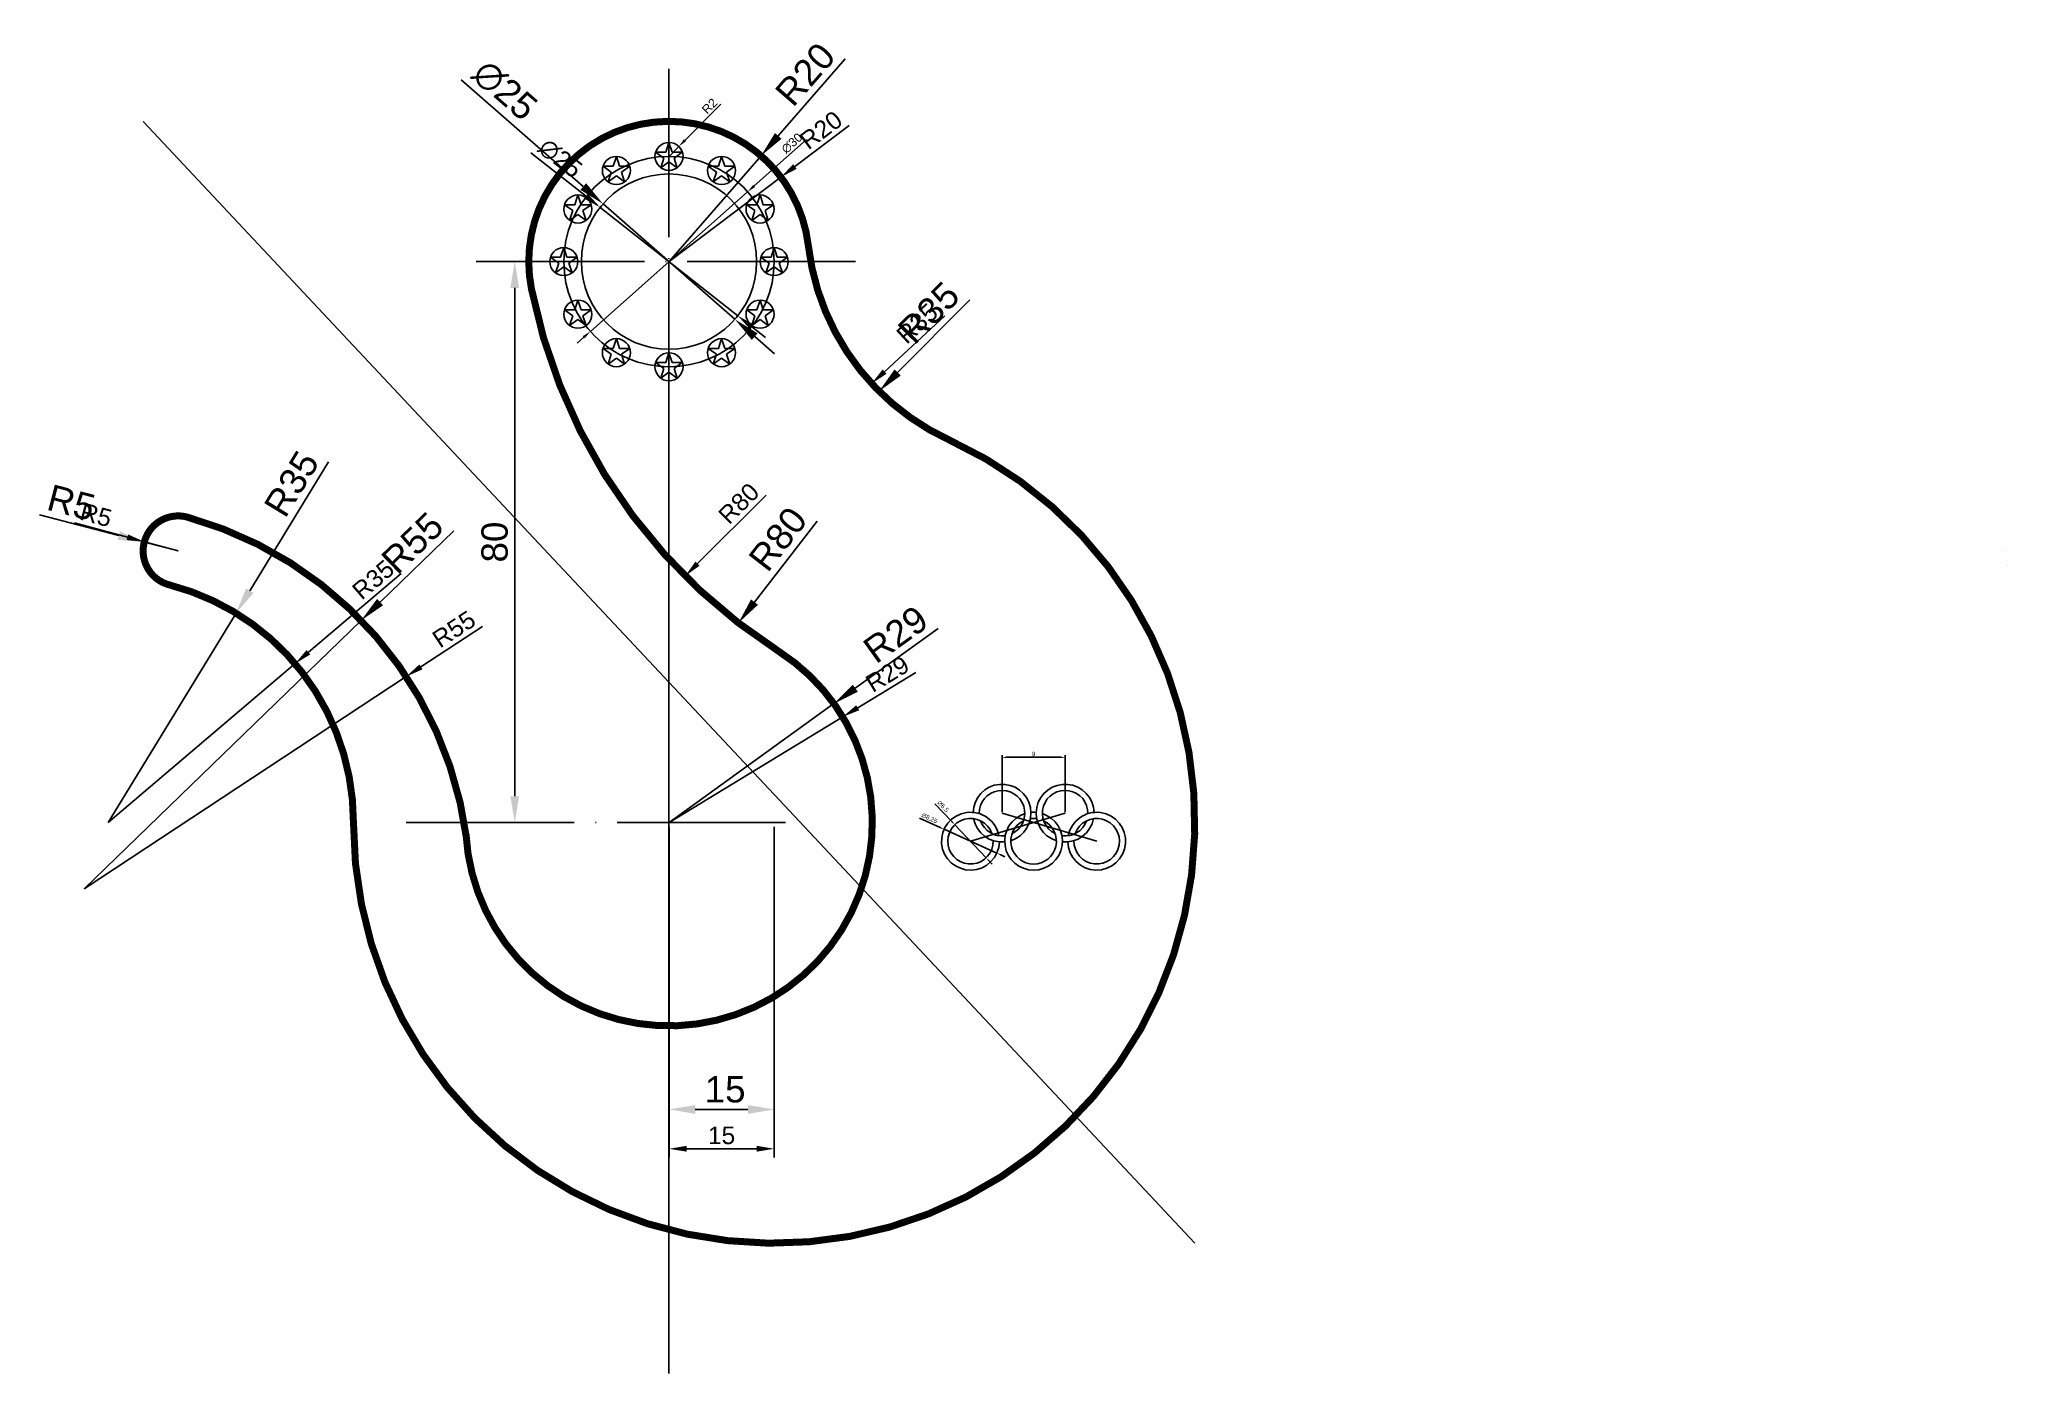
# Model space of a CAD drawing. Header units: millimetres. Extents: x 5282 to 5563, y 3446 to 3637.
import ezdxf

# ---------------------------------------------------------------- set-up
doc = ezdxf.new("R2010")
doc.units = ezdxf.units.MM
doc.linetypes.add('ACAD_ISO04W100', pattern=[30, 24, -3, 0, -3])
doc.layers.add('Cotas', color=252, linetype='Continuous')
doc.layers.add('ejes', color=252, linetype='ACAD_ISO04W100')
doc.styles.get("Standard").update_dxf_attribs({"font": 'arial.ttf'})
doc.dimstyles.new('anotativas', dxfattribs={"dimtxt": 2.5, "dimasz": 2.5, "dimexe": 1.25, "dimexo": 0.625, "dimtad": 1, "dimtxsty": 'Standard', "dimcen": 2.5, "dimadec": 0, "dimazin": 0, "dimtfac": 1, "dimtmove": 0, "dimatfit": 3, "dimfxl": 1, "dimarcsym": 0})

# ---------------------------------------------------------------- blocks, each defined once
blk = doc.blocks.new('*D46')
at = {"layer": 'Cotas', "color": 0, "lineweight": -2, "transparency": 16777216}
for p, q in [((5397.87, 3624.3), (5390.11, 3618.45)), ((5372.16, 3604.89), (5388.12, 3616.94))]:
    blk.add_line(p, q, dxfattribs=at)
at = {"layer": 'Cotas', "color": 0, "transparency": 16777216}
blk.add_solid([(5389.86, 3618.78), (5390.36, 3618.11), (5388.12, 3616.94)], dxfattribs=at)
at = {"layer": 'Defpoints', "color": 0, "transparency": 16777216}
for p in [(5388.12, 3616.94), (5372.16, 3604.89)]:
    blk.add_point(p, dxfattribs=at)
at = {"layer": 'Cotas', "color": 0, "transparency": 16777216, "insert": (5393.84, 3623.64), "char_height": 2.5, "attachment_point": 5, "rotation": 37.0512}
blk.add_mtext('R20', dxfattribs=at)
blk = doc.blocks.new('*D47')
at = {"layer": 'Cotas', "color": 0, "lineweight": -2, "transparency": 16777216}
for p, q in [((5352.46, 3620.4), (5360.37, 3614.17)), ((5381.98, 3597.16), (5362.34, 3612.62)), ((5383.94, 3595.61), (5385.9, 3594.06))]:
    blk.add_line(p, q, dxfattribs=at)
at = {"layer": 'Cotas', "color": 0, "transparency": 16777216}
for points in [[(5360.63, 3614.5), (5360.11, 3613.84), (5362.34, 3612.62)], [(5384.2, 3595.94), (5383.68, 3595.28), (5381.98, 3597.16)]]:
    blk.add_solid(points, dxfattribs=at)
at = {"layer": 'Defpoints', "color": 0, "transparency": 16777216}
for p in [(5362.34, 3612.62), (5381.98, 3597.16)]:
    blk.add_point(p, dxfattribs=at)
at = {"layer": 'Cotas', "color": 0, "transparency": 16777216, "insert": (5356.65, 3619.61), "char_height": 2.5, "attachment_point": 5, "rotation": 321.777}
blk.add_mtext('∅25', dxfattribs=at)
blk = doc.blocks.new('*D50')
at = {"layer": 'Cotas', "color": 0, "lineweight": -2, "transparency": 16777216}
for p, q in [((5287.39, 3567.62), (5294.92, 3565.58)), ((5302.16, 3563.62), (5297.33, 3564.93))]:
    blk.add_line(p, q, dxfattribs=at)
at = {"layer": 'Cotas', "color": 0, "transparency": 16777216}
blk.add_solid([(5295.02, 3565.98), (5294.81, 3565.18), (5297.33, 3564.93)], dxfattribs=at)
at = {"layer": 'Defpoints', "color": 0, "transparency": 16777216}
for p in [(5297.33, 3564.93), (5302.16, 3563.62)]:
    blk.add_point(p, dxfattribs=at)
at = {"layer": 'Cotas', "color": 0, "transparency": 16777216, "insert": (5290.44, 3568.75), "char_height": 2.5, "attachment_point": 5, "rotation": 344.8636}
blk.add_mtext('R5', dxfattribs=at)
blk = doc.blocks.new('*D49')
at = {"layer": 'Cotas', "color": 0, "lineweight": -2, "transparency": 16777216}
for p, q in [((5333.96, 3560.42), (5320.73, 3549.17)), ((5292.16, 3524.89), (5318.83, 3547.55))]:
    blk.add_line(p, q, dxfattribs=at)
at = {"layer": 'Cotas', "color": 0, "transparency": 16777216}
blk.add_solid([(5320.46, 3549.49), (5321, 3548.86), (5318.83, 3547.55)], dxfattribs=at)
at = {"layer": 'Defpoints', "color": 0, "transparency": 16777216}
for p in [(5318.83, 3547.55), (5292.16, 3524.89)]:
    blk.add_point(p, dxfattribs=at)
at = {"layer": 'Cotas', "color": 0, "transparency": 16777216, "insert": (5329.97, 3559.52), "char_height": 2.5, "attachment_point": 5, "rotation": 40.3578}
blk.add_mtext('R35', dxfattribs=at)
blk = doc.blocks.new('*D48')
at = {"layer": 'Cotas', "color": 0, "lineweight": -2, "transparency": 16777216}
for p, q in [((5345.56, 3552.87), (5336.77, 3547.08)), ((5288.76, 3515.45), (5334.69, 3545.71))]:
    blk.add_line(p, q, dxfattribs=at)
at = {"layer": 'Cotas', "color": 0, "transparency": 16777216}
blk.add_solid([(5336.55, 3547.43), (5337, 3546.74), (5334.69, 3545.71)], dxfattribs=at)
at = {"layer": 'Defpoints', "color": 0, "transparency": 16777216}
for p in [(5334.69, 3545.71), (5288.76, 3515.45)]:
    blk.add_point(p, dxfattribs=at)
at = {"layer": 'Cotas', "color": 0, "transparency": 16777216, "insert": (5341.49, 3552.46), "char_height": 2.5, "attachment_point": 5, "rotation": 33.3812}
blk.add_mtext('R55', dxfattribs=at)
blk = doc.blocks.new('*D51')
at = {"layer": 'Cotas', "color": 0, "lineweight": -2, "transparency": 16777216}
for p, q in [((5372.16, 3524.27), (5372.16, 3477.11)), ((5387.16, 3524.27), (5387.16, 3477.11)), ((5374.66, 3478.36), (5384.66, 3478.36))]:
    blk.add_line(p, q, dxfattribs=at)
at = {"layer": 'Cotas', "color": 0, "transparency": 16777216}
for points in [[(5374.66, 3478.78), (5374.66, 3477.95), (5372.16, 3478.36)], [(5384.66, 3478.78), (5384.66, 3477.95), (5387.16, 3478.36)]]:
    blk.add_solid(points, dxfattribs=at)
at = {"layer": 'Defpoints', "color": 0, "transparency": 16777216}
for p in [(5372.16, 3524.89), (5387.16, 3524.89), (5387.16, 3478.36)]:
    blk.add_point(p, dxfattribs=at)
at = {"layer": 'Cotas', "color": 0, "transparency": 16777216, "insert": (5379.66, 3480.26), "char_height": 2.5, "attachment_point": 5}
blk.add_mtext('15', dxfattribs=at)
blk = doc.blocks.new('*D43')
at = {"layer": 'Cotas', "color": 0, "lineweight": -2, "transparency": 16777216}
for p, q in [((5407.38, 3546.31), (5399.07, 3541.26)), ((5372.16, 3524.89), (5396.93, 3539.96))]:
    blk.add_line(p, q, dxfattribs=at)
at = {"layer": 'Cotas', "color": 0, "transparency": 16777216}
blk.add_solid([(5398.85, 3541.61), (5399.29, 3540.9), (5396.93, 3539.96)], dxfattribs=at)
at = {"layer": 'Defpoints', "color": 0, "transparency": 16777216}
for p in [(5396.93, 3539.96), (5372.16, 3524.89)]:
    blk.add_point(p, dxfattribs=at)
at = {"layer": 'Cotas', "color": 0, "transparency": 16777216, "insert": (5403.31, 3546.06), "char_height": 2.5, "attachment_point": 5, "rotation": 31.3014}
blk.add_mtext('R29', dxfattribs=at)
blk = doc.blocks.new('*D44')
at = {"layer": 'Cotas', "color": 0, "lineweight": -2, "transparency": 16777216}
blk.add_line((5386, 3571.6), (5376.23, 3561.81), dxfattribs=at)
at = {"layer": 'Cotas', "color": 0, "transparency": 16777216}
blk.add_solid([(5375.93, 3562.11), (5376.52, 3561.52), (5374.46, 3560.04)], dxfattribs=at)
at = {"layer": 'Defpoints', "color": 0, "transparency": 16777216}
for p in [(5430.99, 3616.65), (5374.46, 3560.04)]:
    blk.add_point(p, dxfattribs=at)
at = {"layer": 'Cotas', "color": 0, "transparency": 16777216, "insert": (5382.11, 3570.39), "char_height": 2.5, "attachment_point": 5, "rotation": 45.0355}
blk.add_mtext('R80', dxfattribs=at)
blk = doc.blocks.new('*D45')
at = {"layer": 'Cotas', "color": 0, "lineweight": -2, "transparency": 16777216}
blk.add_line((5411.51, 3597.13), (5402.9, 3589.19), dxfattribs=at)
at = {"layer": 'Cotas', "color": 0, "transparency": 16777216}
blk.add_solid([(5402.62, 3589.5), (5403.18, 3588.89), (5401.06, 3587.5)], dxfattribs=at)
at = {"layer": 'Defpoints', "color": 0, "transparency": 16777216}
for p in [(5426.79, 3611.23), (5401.06, 3587.5)]:
    blk.add_point(p, dxfattribs=at)
at = {"layer": 'Cotas', "color": 0, "transparency": 16777216, "insert": (5407.56, 3596.07), "char_height": 2.5, "attachment_point": 5, "rotation": 42.6908}
blk.add_mtext('R35', dxfattribs=at)
blk = doc.blocks.new('*D52')
at = {"layer": 'Cotas', "color": 0, "lineweight": -2, "transparency": 16777216}
for p, q in [((5419.66, 3526.38), (5419.66, 3534.5)), ((5428.66, 3526.38), (5428.66, 3534.5)), ((5420.28, 3534.19), (5428.03, 3534.19))]:
    blk.add_line(p, q, dxfattribs=at)
at = {"layer": 'Cotas', "color": 0, "transparency": 16777216}
for points in [[(5420.28, 3534.29), (5420.28, 3534.08), (5419.66, 3534.19)], [(5428.03, 3534.29), (5428.03, 3534.08), (5428.66, 3534.19)]]:
    blk.add_solid(points, dxfattribs=at)
at = {"layer": 'Defpoints', "color": 0, "transparency": 16777216}
for p in [(5428.66, 3534.19), (5419.66, 3526.22), (5428.66, 3526.22)]:
    blk.add_point(p, dxfattribs=at)
at = {"layer": 'Cotas', "color": 0, "transparency": 16777216, "insert": (5424.16, 3534.66), "char_height": 0.625, "attachment_point": 5}
blk.add_mtext('9', dxfattribs=at)
blk = doc.blocks.new('*D53')
at = {"layer": 'Cotas', "color": 0, "lineweight": -2, "transparency": 16777216}
for p, q in [((5410.09, 3527.56), (5412.49, 3525.03)), ((5417.39, 3519.87), (5412.92, 3524.58)), ((5417.82, 3519.41), (5418.25, 3518.96))]:
    blk.add_line(p, q, dxfattribs=at)
at = {"layer": 'Cotas', "color": 0, "transparency": 16777216}
for points in [[(5412.56, 3525.11), (5412.41, 3524.96), (5412.92, 3524.58)], [(5417.9, 3519.48), (5417.75, 3519.34), (5417.39, 3519.87)]]:
    blk.add_solid(points, dxfattribs=at)
at = {"layer": 'Defpoints', "color": 0, "transparency": 16777216}
for p in [(5412.92, 3524.58), (5417.39, 3519.87)]:
    blk.add_point(p, dxfattribs=at)
at = {"layer": 'Cotas', "color": 0, "transparency": 16777216, "insert": (5411.22, 3527.16), "char_height": 0.625, "attachment_point": 5, "rotation": 313.4984}
blk.add_mtext('∅6,5', dxfattribs=at)
blk = doc.blocks.new('*D54')
at = {"layer": 'Cotas', "color": 0, "lineweight": -2, "transparency": 16777216}
for p, q in [((5407.87, 3525.51), (5410.83, 3524.18)), ((5418.92, 3520.53), (5411.4, 3523.92)), ((5419.49, 3520.27), (5420.06, 3520.01))]:
    blk.add_line(p, q, dxfattribs=at)
at = {"layer": 'Cotas', "color": 0, "transparency": 16777216}
for points in [[(5410.87, 3524.27), (5410.78, 3524.08), (5411.4, 3523.92)], [(5419.53, 3520.37), (5419.44, 3520.18), (5418.92, 3520.53)]]:
    blk.add_solid(points, dxfattribs=at)
at = {"layer": 'Defpoints', "color": 0, "transparency": 16777216}
for p in [(5411.4, 3523.92), (5418.92, 3520.53)]:
    blk.add_point(p, dxfattribs=at)
at = {"layer": 'Cotas', "color": 0, "transparency": 16777216, "insert": (5409.28, 3525.47), "char_height": 0.625, "attachment_point": 5, "rotation": 335.7263}
blk.add_mtext('∅8,25', dxfattribs=at)
blk = doc.blocks.new('*D57')
at = {"layer": 'Cotas', "color": 0, "lineweight": -2, "transparency": 16777216}
for p, q in [((5391.76, 3622.29), (5384.31, 3615.68)), ((5360.94, 3594.93), (5383.37, 3614.85)), ((5360, 3594.1), (5359.07, 3593.27))]:
    blk.add_line(p, q, dxfattribs=at)
at = {"layer": 'Cotas', "color": 0, "transparency": 16777216}
for points in [[(5384.17, 3615.83), (5384.45, 3615.52), (5383.37, 3614.85)], [(5359.86, 3594.26), (5360.14, 3593.95), (5360.94, 3594.93)]]:
    blk.add_solid(points, dxfattribs=at)
at = {"layer": 'Defpoints', "color": 0, "transparency": 16777216}
for p in [(5383.37, 3614.85), (5360.94, 3594.93)]:
    blk.add_point(p, dxfattribs=at)
at = {"layer": 'Cotas', "color": 0, "transparency": 16777216, "insert": (5389.69, 3621.77), "char_height": 1.25, "attachment_point": 5, "rotation": 41.5933}
blk.add_mtext('∅30', dxfattribs=at)
blk = doc.blocks.new('*D58')
at = {"layer": 'Cotas', "color": 0, "lineweight": -2, "transparency": 16777216}
for p, q in [((5379.54, 3627.36), (5374.44, 3622.2)), ((5372.16, 3619.89), (5373.56, 3621.31))]:
    blk.add_line(p, q, dxfattribs=at)
at = {"layer": 'Cotas', "color": 0, "transparency": 16777216}
blk.add_solid([(5374.29, 3622.35), (5374.59, 3622.06), (5373.56, 3621.31)], dxfattribs=at)
at = {"layer": 'Defpoints', "color": 0, "transparency": 16777216}
for p in [(5373.56, 3621.31), (5372.16, 3619.89)]:
    blk.add_point(p, dxfattribs=at)
at = {"layer": 'Cotas', "color": 0, "transparency": 16777216, "insert": (5377.94, 3627.08), "char_height": 1.25, "attachment_point": 5, "rotation": 45.3304}
blk.add_mtext('R2', dxfattribs=at)
blk = doc.blocks.new('*D61')
at = {"layer": 'Cotas', "color": 0, "lineweight": -2, "transparency": 16777216}
for p, q in [((5397.3, 3633.81), (5387.74, 3622.81)), ((5372.16, 3604.89), (5385.28, 3619.98))]:
    blk.add_line(p, q, dxfattribs=at)
at = {"layer": 'Cotas', "color": 0, "transparency": 16777216}
blk.add_solid([(5387.27, 3623.22), (5388.21, 3622.4), (5385.28, 3619.98)], dxfattribs=at)
at = {"layer": 'Defpoints', "color": 0, "transparency": 16777216}
for p in [(5385.28, 3619.98), (5372.16, 3604.89)]:
    blk.add_point(p, dxfattribs=at)
at = {"layer": 'Cotas', "color": 0, "transparency": 16777216, "insert": (5391.6, 3631.6), "char_height": 3.75, "attachment_point": 5, "rotation": 48.9989}
blk.add_mtext('R20', dxfattribs=at)
blk = doc.blocks.new('*D62')
at = {"layer": 'Cotas', "color": 0, "lineweight": -2, "transparency": 16777216}
for p, q in [((5342.52, 3630.83), (5359.93, 3615.59)), ((5381.56, 3596.66), (5362.75, 3613.12)), ((5384.38, 3594.19), (5387.2, 3591.72))]:
    blk.add_line(p, q, dxfattribs=at)
at = {"layer": 'Cotas', "color": 0, "transparency": 16777216}
for points in [[(5360.34, 3616.06), (5359.52, 3615.12), (5362.75, 3613.12)], [(5384.79, 3594.66), (5383.97, 3593.72), (5381.56, 3596.66)]]:
    blk.add_solid(points, dxfattribs=at)
at = {"layer": 'Defpoints', "color": 0, "transparency": 16777216}
for p in [(5362.75, 3613.12), (5381.56, 3596.66)]:
    blk.add_point(p, dxfattribs=at)
at = {"layer": 'Cotas', "color": 0, "transparency": 16777216, "insert": (5348.74, 3629.32), "char_height": 3.75, "attachment_point": 5, "rotation": 318.8017}
blk.add_mtext('∅25', dxfattribs=at)
blk = doc.blocks.new('*D63')
at = {"layer": 'Cotas', "color": 0, "lineweight": -2, "transparency": 16777216}
blk.add_line((5415.06, 3599.43), (5404.76, 3589.06), dxfattribs=at)
at = {"layer": 'Cotas', "color": 0, "transparency": 16777216}
blk.add_solid([(5404.32, 3589.5), (5405.2, 3588.62), (5402.12, 3586.4)], dxfattribs=at)
at = {"layer": 'Defpoints', "color": 0, "transparency": 16777216}
for p in [(5426.79, 3611.23), (5402.12, 3586.4)]:
    blk.add_point(p, dxfattribs=at)
at = {"layer": 'Cotas', "color": 0, "transparency": 16777216, "insert": (5409.21, 3597.59), "char_height": 3.75, "attachment_point": 5, "rotation": 45.1754}
blk.add_mtext('R35', dxfattribs=at)
blk = doc.blocks.new('*D64')
at = {"layer": 'Cotas', "color": 0, "lineweight": -2, "transparency": 16777216}
for p, q in [((5282.36, 3568.75), (5293.69, 3565.81)), ((5302.16, 3563.62), (5297.32, 3564.87))]:
    blk.add_line(p, q, dxfattribs=at)
at = {"layer": 'Cotas', "color": 0, "transparency": 16777216}
blk.add_solid([(5293.84, 3566.42), (5293.53, 3565.21), (5297.32, 3564.87)], dxfattribs=at)
at = {"layer": 'Defpoints', "color": 0, "transparency": 16777216}
for p in [(5297.32, 3564.87), (5302.16, 3563.62)]:
    blk.add_point(p, dxfattribs=at)
at = {"layer": 'Cotas', "color": 0, "transparency": 16777216, "insert": (5286.92, 3570.5), "char_height": 3.75, "attachment_point": 5, "rotation": 345.4815}
blk.add_mtext('R5', dxfattribs=at)
blk = doc.blocks.new('*D65')
at = {"layer": 'Cotas', "color": 0, "lineweight": -2, "transparency": 16777216}
for p, q in [((5323.61, 3576.33), (5312.37, 3557.95)), ((5292.16, 3524.89), (5310.41, 3554.75))]:
    blk.add_line(p, q, dxfattribs=at)
at = {"layer": 'Cotas', "color": 0, "transparency": 16777216}
blk.add_solid([(5311.84, 3558.28), (5312.9, 3557.62), (5310.41, 3554.75)], dxfattribs=at)
at = {"layer": 'Defpoints', "color": 0, "transparency": 16777216}
for p in [(5310.41, 3554.75), (5292.16, 3524.89)]:
    blk.add_point(p, dxfattribs=at)
at = {"layer": 'Cotas', "color": 0, "transparency": 16777216, "insert": (5318.34, 3573.19), "char_height": 3.75, "attachment_point": 5, "rotation": 58.5549}
blk.add_mtext('R35', dxfattribs=at)
blk = doc.blocks.new('*D66')
at = {"layer": 'Cotas', "color": 0, "lineweight": -2, "transparency": 16777216}
for p, q in [((5341.45, 3566.49), (5330.96, 3556.33)), ((5288.76, 3515.45), (5328.26, 3553.72))]:
    blk.add_line(p, q, dxfattribs=at)
at = {"layer": 'Cotas', "color": 0, "transparency": 16777216}
blk.add_solid([(5330.52, 3556.78), (5331.39, 3555.88), (5328.26, 3553.72)], dxfattribs=at)
at = {"layer": 'Defpoints', "color": 0, "transparency": 16777216}
for p in [(5328.26, 3553.72), (5288.76, 3515.45)]:
    blk.add_point(p, dxfattribs=at)
at = {"layer": 'Cotas', "color": 0, "transparency": 16777216, "insert": (5335.57, 3564.76), "char_height": 3.75, "attachment_point": 5, "rotation": 44.0912}
blk.add_mtext('R55', dxfattribs=at)
blk = doc.blocks.new('*D67')
at = {"layer": 'Cotas', "color": 0, "lineweight": -2, "transparency": 16777216}
for p, q in [((5345.59, 3604.89), (5352.03, 3604.89)), ((5350.16, 3601.14), (5350.16, 3528.64)), ((5345.59, 3524.89), (5352.03, 3524.89))]:
    blk.add_line(p, q, dxfattribs=at)
at = {"layer": 'Cotas', "color": 0, "transparency": 16777216}
for points in [[(5349.53, 3601.14), (5350.78, 3601.14), (5350.16, 3604.89)], [(5349.53, 3528.64), (5350.78, 3528.64), (5350.16, 3524.89)]]:
    blk.add_solid(points, dxfattribs=at)
at = {"layer": 'Defpoints', "color": 0, "transparency": 16777216}
for p in [(5344.66, 3604.89), (5344.66, 3524.89), (5350.16, 3524.89)]:
    blk.add_point(p, dxfattribs=at)
at = {"layer": 'Cotas', "color": 0, "transparency": 16777216, "insert": (5347.3, 3564.89), "char_height": 3.75, "attachment_point": 5, "rotation": 90}
blk.add_mtext('80', dxfattribs=at)
blk = doc.blocks.new('*D68')
at = {"layer": 'Cotas', "color": 0, "lineweight": -2, "transparency": 16777216}
for p, q in [((5372.16, 3523.95), (5372.16, 3482.09)), ((5387.16, 3523.95), (5387.16, 3482.09)), ((5375.91, 3483.97), (5383.41, 3483.97))]:
    blk.add_line(p, q, dxfattribs=at)
at = {"layer": 'Cotas', "color": 0, "transparency": 16777216}
for points in [[(5375.91, 3484.59), (5375.91, 3483.34), (5372.16, 3483.97)], [(5383.41, 3484.59), (5383.41, 3483.34), (5387.16, 3483.97)]]:
    blk.add_solid(points, dxfattribs=at)
at = {"layer": 'Defpoints', "color": 0, "transparency": 16777216}
for p in [(5372.16, 3524.89), (5387.16, 3524.89), (5387.16, 3483.97)]:
    blk.add_point(p, dxfattribs=at)
at = {"layer": 'Cotas', "color": 0, "transparency": 16777216, "insert": (5380.16, 3486.82), "char_height": 3.75, "attachment_point": 5}
blk.add_mtext('15', dxfattribs=at)
blk = doc.blocks.new('*D69')
at = {"layer": 'Cotas', "color": 0, "lineweight": -2, "transparency": 16777216}
for p, q in [((5410.56, 3552.58), (5398.72, 3544.04)), ((5372.16, 3524.89), (5395.68, 3541.85))]:
    blk.add_line(p, q, dxfattribs=at)
at = {"layer": 'Cotas', "color": 0, "transparency": 16777216}
blk.add_solid([(5398.36, 3544.55), (5399.09, 3543.54), (5395.68, 3541.85)], dxfattribs=at)
at = {"layer": 'Defpoints', "color": 0, "transparency": 16777216}
for p in [(5395.68, 3541.85), (5372.16, 3524.89)]:
    blk.add_point(p, dxfattribs=at)
at = {"layer": 'Cotas', "color": 0, "transparency": 16777216, "insert": (5404.49, 3551.72), "char_height": 3.75, "attachment_point": 5, "rotation": 35.7916}
blk.add_mtext('R29', dxfattribs=at)
blk = doc.blocks.new('*D70')
at = {"layer": 'Cotas', "color": 0, "lineweight": -2, "transparency": 16777216}
blk.add_line((5393.27, 3567.85), (5384.35, 3556.32), dxfattribs=at)
at = {"layer": 'Cotas', "color": 0, "transparency": 16777216}
blk.add_solid([(5383.86, 3556.71), (5384.85, 3555.94), (5382.06, 3553.36)], dxfattribs=at)
at = {"layer": 'Defpoints', "color": 0, "transparency": 16777216}
for p in [(5430.99, 3616.65), (5382.06, 3553.36)]:
    blk.add_point(p, dxfattribs=at)
at = {"layer": 'Cotas', "color": 0, "transparency": 16777216, "insert": (5387.7, 3565.32), "char_height": 3.75, "attachment_point": 5, "rotation": 52.29}
blk.add_mtext('R80', dxfattribs=at)

msp = doc.modelspace()

# ---------------------------------------------------------------- linework, layer by layer
for p, q in [((5372.156, 3621.89), (5371.707, 3620.508)), ((5372.605, 3620.508), (5372.156, 3621.89)), ((5364.207, 3618.499), (5362.754, 3618.499)), ((5362.754, 3618.499), (5363.929, 3617.645)), ((5364.656, 3619.881), (5364.207, 3618.499)), ((5365.105, 3618.499), (5364.656, 3619.881)), ((5366.558, 3618.499), (5365.105, 3618.499)), ((5365.382, 3617.645), (5366.558, 3618.499)), ((5370.254, 3620.508), (5371.429, 3619.654)), ((5371.707, 3620.508), (5370.254, 3620.508)), ((5371.429, 3619.654), (5370.98, 3618.272)), ((5370.98, 3618.272), (5372.156, 3619.126)), ((5372.156, 3619.126), (5373.331, 3618.272)), ((5374.058, 3620.508), (5372.605, 3620.508)), ((5372.882, 3619.654), (5374.058, 3620.508)), ((5373.331, 3618.272), (5372.882, 3619.654)), ((5379.207, 3618.499), (5377.754, 3618.499)), ((5377.754, 3618.499), (5378.929, 3617.645)), ((5379.656, 3619.881), (5379.207, 3618.499)), ((5380.105, 3618.499), (5379.656, 3619.881)), ((5381.558, 3618.499), (5380.105, 3618.499)), ((5380.382, 3617.645), (5381.558, 3618.499)), ((5363.929, 3617.645), (5363.48, 3616.263)), ((5363.48, 3616.263), (5364.656, 3617.117)), ((5364.656, 3617.117), (5365.831, 3616.263)), ((5365.831, 3616.263), (5365.382, 3617.645)), ((5378.929, 3617.645), (5378.48, 3616.263)), ((5378.48, 3616.263), (5379.656, 3617.117)), ((5379.656, 3617.117), (5380.831, 3616.263)), ((5380.831, 3616.263), (5380.382, 3617.645)), ((5358.716, 3613.008), (5357.263, 3613.008)), ((5357.263, 3613.008), (5358.439, 3612.154)), ((5359.165, 3614.39), (5358.716, 3613.008)), ((5359.615, 3613.008), (5359.165, 3614.39)), ((5361.068, 3613.008), (5359.615, 3613.008)), ((5359.892, 3612.154), (5361.068, 3613.008)), ((5384.697, 3613.008), (5383.244, 3613.008)), ((5383.244, 3613.008), (5384.42, 3612.154)), ((5385.146, 3614.39), (5384.697, 3613.008)), ((5385.595, 3613.008), (5385.146, 3614.39)), ((5387.048, 3613.008), (5385.595, 3613.008)), ((5385.873, 3612.154), (5387.048, 3613.008)), ((5358.439, 3612.154), (5357.99, 3610.772)), ((5357.99, 3610.772), (5359.165, 3611.626)), ((5359.165, 3611.626), (5360.341, 3610.772)), ((5360.341, 3610.772), (5359.892, 3612.154)), ((5384.42, 3612.154), (5383.971, 3610.772)), ((5383.971, 3610.772), (5385.146, 3611.626)), ((5385.146, 3611.626), (5386.322, 3610.772)), ((5386.322, 3610.772), (5385.873, 3612.154)), ((5356.707, 3605.508), (5355.254, 3605.508)), ((5355.254, 3605.508), (5356.429, 3604.654)), ((5356.429, 3604.654), (5355.98, 3603.272)), ((5357.156, 3606.89), (5356.707, 3605.508)), ((5357.605, 3605.508), (5357.156, 3606.89)), ((5359.058, 3605.508), (5357.605, 3605.508)), ((5357.882, 3604.654), (5359.058, 3605.508)), ((5358.331, 3603.272), (5357.882, 3604.654)), ((5386.707, 3605.508), (5385.254, 3605.508)), ((5385.254, 3605.508), (5386.429, 3604.654)), ((5386.429, 3604.654), (5385.98, 3603.272)), ((5387.156, 3606.89), (5386.707, 3605.508)), ((5387.605, 3605.508), (5387.156, 3606.89)), ((5389.058, 3605.508), (5387.605, 3605.508)), ((5387.882, 3604.654), (5389.058, 3605.508)), ((5388.331, 3603.272), (5387.882, 3604.654)), ((5355.98, 3603.272), (5357.156, 3604.126)), ((5357.156, 3604.126), (5358.331, 3603.272)), ((5385.98, 3603.272), (5387.156, 3604.126)), ((5387.156, 3604.126), (5388.331, 3603.272)), ((5359.165, 3599.39), (5358.716, 3598.008)), ((5359.615, 3598.008), (5359.165, 3599.39)), ((5385.146, 3599.39), (5384.697, 3598.008)), ((5385.595, 3598.008), (5385.146, 3599.39)), ((5358.716, 3598.008), (5357.263, 3598.008)), ((5357.263, 3598.008), (5358.439, 3597.154)), ((5358.439, 3597.154), (5357.99, 3595.772)), ((5357.99, 3595.772), (5359.165, 3596.626)), ((5359.165, 3596.626), (5360.341, 3595.772)), ((5361.068, 3598.008), (5359.615, 3598.008)), ((5359.892, 3597.154), (5361.068, 3598.008)), ((5360.341, 3595.772), (5359.892, 3597.154)), ((5384.697, 3598.008), (5383.244, 3598.008)), ((5383.244, 3598.008), (5384.42, 3597.154)), ((5384.42, 3597.154), (5383.971, 3595.772)), ((5383.971, 3595.772), (5385.146, 3596.626)), ((5385.146, 3596.626), (5386.322, 3595.772)), ((5387.048, 3598.008), (5385.595, 3598.008)), ((5385.873, 3597.154), (5387.048, 3598.008)), ((5386.322, 3595.772), (5385.873, 3597.154)), ((5364.656, 3593.9), (5364.207, 3592.518)), ((5365.105, 3592.518), (5364.656, 3593.9)), ((5379.656, 3593.9), (5379.207, 3592.518)), ((5380.105, 3592.518), (5379.656, 3593.9)), ((5364.207, 3592.518), (5362.754, 3592.518)), ((5362.754, 3592.518), (5363.929, 3591.664)), ((5363.929, 3591.664), (5363.48, 3590.282)), ((5363.48, 3590.282), (5364.656, 3591.136)), ((5364.656, 3591.136), (5365.831, 3590.282)), ((5366.558, 3592.518), (5365.105, 3592.518)), ((5365.382, 3591.664), (5366.558, 3592.518)), ((5365.831, 3590.282), (5365.382, 3591.664)), ((5371.707, 3590.508), (5370.254, 3590.508)), ((5370.254, 3590.508), (5371.429, 3589.654)), ((5372.156, 3591.89), (5371.707, 3590.508)), ((5372.605, 3590.508), (5372.156, 3591.89)), ((5374.058, 3590.508), (5372.605, 3590.508)), ((5372.882, 3589.654), (5374.058, 3590.508)), ((5379.207, 3592.518), (5377.754, 3592.518)), ((5377.754, 3592.518), (5378.929, 3591.664)), ((5378.929, 3591.664), (5378.48, 3590.282)), ((5378.48, 3590.282), (5379.656, 3591.136)), ((5379.656, 3591.136), (5380.831, 3590.282)), ((5381.558, 3592.518), (5380.105, 3592.518)), ((5380.382, 3591.664), (5381.558, 3592.518)), ((5380.831, 3590.282), (5380.382, 3591.664)), ((5371.429, 3589.654), (5370.98, 3588.272)), ((5370.98, 3588.272), (5372.156, 3589.126)), ((5372.156, 3589.126), (5373.331, 3588.272)), ((5373.331, 3588.272), (5372.882, 3589.654))]:
    msp.add_line(p, q)
at = {"const_width": 1}
for points in [[(5343.311, 3522.466, 0.3015825), (5303.495, 3568.437, 1.0093104), (5300.906, 3558.779, -0.3419987), (5327.156, 3524.89, 1.8292327), (5412.188, 3579.419, -0.2619977), (5392.023, 3607.195, 1.0417225), (5352.544, 3600.971)], [(5352.544, 3600.971, 0.2035943), (5387.81, 3549.302, -1.6340856), (5343.201, 3523.276)]]:
    msp.add_lwpolyline(points, format="xyb", dxfattribs=at)
for points in [[(5562.349, 3563.713), (5562.349, 3563.713)], [(5563.075, 3561.477), (5563.075, 3561.477)]]:
    msp.add_lwpolyline(points, close=True)
msp.add_circle((5372.156, 3604.89), 12.5)
for centre, radius, start, end in [((5419.656, 3526.224), 4.125, 287.65044, 178.50263), ((5419.656, 3526.224), 3.25, 296.2281, 181.21984), ((5428.656, 3526.224), 4.125, 1.49737, 252.34956), ((5428.656, 3526.224), 3.25, 358.78016, 243.7719), ((5415.156, 3522.224), 4.125, 10.91752, 358.50263), ((5424.156, 3522.224), 4.125, 107.65044, 72.34956), ((5424.156, 3522.224), 4.125, 84.76444, 95.23556), ((5433.156, 3522.224), 4.125, 181.49737, 169.08248), ((5415.156, 3522.224), 3.25, 19.49517, 1.21984), ((5419.656, 3526.224), 4.125, 190.91752, 275.23556), ((5419.656, 3526.224), 3.25, 199.49517, 277.95276), ((5424.156, 3522.224), 3.25, 116.2281, 63.7719), ((5424.156, 3522.224), 3.25, 82.04724, 97.95276), ((5428.656, 3526.224), 3.25, 262.04724, 340.50483), ((5428.656, 3526.224), 4.125, 264.76444, 349.08248), ((5433.156, 3522.224), 3.25, 178.78016, 160.50483), ((5362.156, 3524.89), 19, 187.33099, 188.96825)]:
    msp.add_arc(centre, radius, start, end)
at = {"layer": 'Cotas'}
for p, q in [((5297.156, 3624.89), (5447.156, 3464.89)), ((5372.156, 3604.89), (5372.156, 3446.293)), ((5428.656, 3526.224), (5415.156, 3522.224)), ((5419.656, 3526.224), (5433.156, 3522.224)), ((5372.156, 3524.89), (5387.156, 3524.89))]:
    msp.add_line(p, q, dxfattribs=at)
for centre, radius in [((5372.156, 3619.89), 2), ((5372.156, 3604.89), 15), ((5364.656, 3617.881), 2), ((5379.656, 3617.881), 2), ((5359.165, 3612.39), 2), ((5385.146, 3612.39), 2), ((5357.156, 3604.89), 2), ((5387.156, 3604.89), 2), ((5359.165, 3597.39), 2), ((5385.146, 3597.39), 2), ((5364.656, 3591.9), 2), ((5379.656, 3591.9), 2), ((5372.156, 3589.89), 2)]:
    msp.add_circle(centre, radius, dxfattribs=at)
at = {"layer": 'ejes'}
for p, q in [((5372.156, 3632.39), (5372.156, 3599.89)), ((5344.656, 3604.89), (5399.656, 3604.89)), ((5372.156, 3604.89), (5372.156, 3577.39)), ((5334.656, 3524.89), (5389.656, 3524.89))]:
    msp.add_line(p, q, dxfattribs=at)

# ---------------------------------------------------------------- dimensions: what is measured, and where the dimension line sits
at = {"layer": 'Cotas'}
for center, mpoint, picture, middle in [((5372.156, 3604.89), (5385.277, 3619.984), '*D61', (5391.596, 3631.6)), ((5372.156, 3604.89), (5388.118, 3616.941), '*D46', (5393.842, 3623.645)), ((5302.156, 3563.62), (5297.316, 3564.874), '*D64', (5286.92, 3570.504)), ((5302.156, 3563.62), (5297.329, 3564.926), '*D50', (5290.44, 3568.754)), ((5288.761, 3515.448), (5328.264, 3553.717), '*D66', (5335.573, 3564.758)), ((5372.156, 3524.89), (5395.679, 3541.851), '*D69', (5404.493, 3551.721)), ((5372.156, 3524.89), (5396.935, 3539.957), '*D43', (5403.308, 3546.057))]:
    dim = msp.add_radius_dim(center=center, mpoint=mpoint, dimstyle='anotativas', dxfattribs=at)
    dim.commit()
    dim.dimension.update_dxf_attribs({"geometry": picture, "text_midpoint": middle})
for p1, p2, picture, middle in [((5381.561, 3596.657), (5362.75, 3613.124), '*D62', (5346.793, 3627.092)), ((5360.938, 3594.933), (5383.374, 3614.848), '*D57', (5390.346, 3621.037)), ((5417.393, 3519.866), (5412.919, 3524.581), '*D53', (5410.823, 3526.79))]:
    dim = msp.add_diameter_dim_2p(p1=p1, p2=p2, dimstyle='anotativas', dxfattribs=at)
    dim.commit()
    dim.dimension.update_dxf_attribs({"geometry": picture, "text_midpoint": middle, "dimtype": 163})
for center, mpoint, picture, middle in [((5372.156, 3619.89), (5373.562, 3621.313), '*D58', (5378.611, 3626.421)), ((5430.993, 3616.646), (5374.459, 3560.043), '*D44', (5383.452, 3569.046)), ((5430.993, 3616.646), (5382.06, 3553.357), '*D70', (5389.957, 3563.572)), ((5426.79, 3611.228), (5401.064, 3587.496), '*D45', (5408.848, 3594.677)), ((5426.79, 3611.228), (5402.117, 3586.403), '*D63', (5411.233, 3595.576)), ((5292.156, 3524.89), (5310.415, 3554.75), '*D65', (5320.778, 3571.698)), ((5292.156, 3524.89), (5318.826, 3547.555), '*D49', (5331.2, 3558.07)), ((5288.761, 3515.448), (5334.687, 3545.709), '*D48', (5342.533, 3550.879))]:
    dim = msp.add_radius_dim(center=center, mpoint=mpoint, dimstyle='anotativas', dxfattribs=at)
    dim.commit()
    dim.dimension.update_dxf_attribs({"geometry": picture, "text_midpoint": middle, "dimtype": 164})
for p1, p2, picture, middle in [((5381.976, 3597.156), (5362.336, 3612.624), '*D47', (5356.654, 3619.608)), ((5418.916, 3520.528), (5411.396, 3523.919), '*D54', (5409.284, 3525.466))]:
    dim = msp.add_diameter_dim_2p(p1=p1, p2=p2, dimstyle='anotativas', dxfattribs=at)
    dim.commit()
    dim.dimension.update_dxf_attribs({"geometry": picture, "text_midpoint": middle})
dim = msp.add_linear_dim(base=(5350.156, 3524.89), p1=(5344.656, 3604.89), p2=(5344.656, 3524.89), angle=90, dimstyle='anotativas', dxfattribs=at)
dim.commit()
dim.dimension.update_dxf_attribs({"geometry": '*D67', "text_midpoint": (5347.304, 3564.89)})
for base, p1, p2, picture, middle in [((5428.656, 3534.186), (5419.656, 3526.224), (5428.656, 3526.224), '*D52', (5424.156, 3534.662)), ((5387.156, 3478.362), (5372.156, 3524.89), (5387.156, 3524.89), '*D51', (5379.656, 3480.264))]:
    dim = msp.add_linear_dim(base=base, p1=p1, p2=p2, dimstyle='anotativas', dxfattribs=at)
    dim.commit()
    dim.dimension.update_dxf_attribs({"geometry": picture, "text_midpoint": middle})
dim = msp.add_linear_dim(base=(5387.156, 3483.968), p1=(5372.156, 3524.89), p2=(5387.156, 3524.89), dimstyle='anotativas', dxfattribs=at)
dim.commit()
dim.dimension.update_dxf_attribs({"geometry": '*D68', "text_midpoint": (5380.163, 3483.968), "dimtype": 160})

doc.saveas('drawing.dxf')
